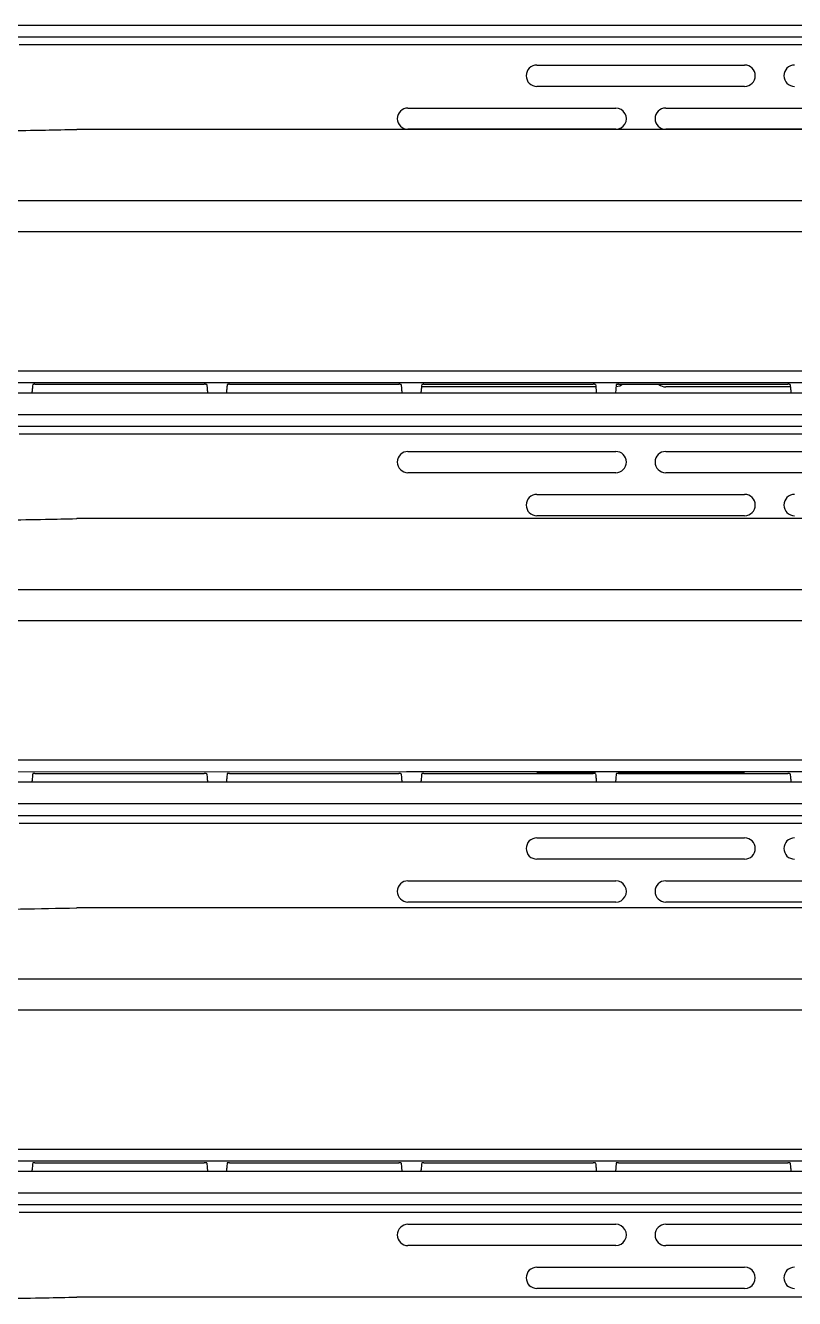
# Model space of a CAD drawing. Header units: millimetres. Extents: x -356 to 237, y 0 to 365.
# Drawn here: x 113.2 to 116.55, y 17.83 to 23.39 of the extents above; entities that cross this region are included whole.
import ezdxf

# ---------------------------------------------------------------- set-up
doc = ezdxf.new("R2010")
doc.units = ezdxf.units.MM

msp = doc.modelspace()

# ---------------------------------------------------------------- linework, layer by layer
at = {"color": 7, "linetype": 'Continuous', "lineweight": 25}
for p, q in [((113.1681, 23.3106), (118.7045, 23.3106)), ((115.4285, 23.2209), (116.3355, 23.2209)), ((116.3355, 23.1279), (115.4285, 23.1279)), ((114.866, 23.0334), (115.773, 23.0334)), ((115.991, 23.0334), (116.898, 23.0334)), ((118.7045, 22.9401), (113.4201, 22.9401)), ((115.773, 22.9404), (114.866, 22.9404)), ((116.898, 22.9404), (115.991, 22.9404)), ((113.2372, 21.8268), (113.9768, 21.8268)), ((114.0861, 21.8268), (114.8254, 21.8268)), ((115.6859, 21.8154), (114.9249, 21.8154)), ((114.9355, 21.8268), (115.6745, 21.8268)), ((115.7852, 21.8268), (116.5239, 21.8268)), ((116.5352, 21.8154), (115.991, 21.8154)), ((113.2242, 21.7887), (113.1432, 21.7887)), ((113.9911, 21.7887), (113.2242, 21.7887)), ((114.073, 21.7887), (113.9911, 21.7887)), ((114.8396, 21.7887), (114.073, 21.7887)), ((114.9222, 21.7887), (114.8396, 21.7887)), ((115.6885, 21.7887), (114.9222, 21.7887)), ((115.7718, 21.7887), (115.6885, 21.7887)), ((116.5379, 21.7887), (115.7718, 21.7887)), ((116.6216, 21.7887), (116.5379, 21.7887)), ((113.1681, 21.6106), (118.7045, 21.6106)), ((114.866, 21.5334), (115.773, 21.5334)), ((115.991, 21.5334), (116.898, 21.5334)), ((115.773, 21.4404), (114.866, 21.4404)), ((116.898, 21.4404), (115.991, 21.4404)), ((115.4285, 21.3459), (116.3355, 21.3459)), ((118.7045, 21.2401), (113.4201, 21.2401)), ((116.3355, 21.2529), (115.4285, 21.2529)), ((115.6852, 20.1279), (115.4285, 20.1279)), ((116.3355, 20.1279), (115.7834, 20.1279)), ((113.2242, 20.0887), (113.1432, 20.0887)), ((113.9911, 20.0887), (113.2242, 20.0887)), ((113.2372, 20.1268), (113.9768, 20.1268)), ((114.073, 20.0887), (113.9911, 20.0887)), ((114.8396, 20.0887), (114.073, 20.0887)), ((114.0861, 20.1268), (114.8254, 20.1268)), ((114.9222, 20.0887), (114.8396, 20.0887)), ((115.6885, 20.0887), (114.9222, 20.0887)), ((114.9355, 20.1268), (115.6745, 20.1268)), ((115.7718, 20.0887), (115.6885, 20.0887)), ((116.5379, 20.0887), (115.7718, 20.0887)), ((115.7852, 20.1268), (116.5239, 20.1268)), ((116.6216, 20.0887), (116.5379, 20.0887)), ((113.1681, 19.9106), (118.7045, 19.9106)), ((115.4285, 19.8459), (116.3355, 19.8459)), ((116.3355, 19.7529), (115.4285, 19.7529)), ((114.866, 19.6584), (115.773, 19.6584)), ((115.991, 19.6584), (116.898, 19.6584)), ((118.7045, 19.5401), (113.4201, 19.5401)), ((115.773, 19.5654), (114.866, 19.5654)), ((116.898, 19.5654), (115.991, 19.5654)), ((113.2372, 18.4268), (113.9768, 18.4268)), ((114.0861, 18.4268), (114.8254, 18.4268)), ((114.9355, 18.4268), (115.6745, 18.4268)), ((115.7852, 18.4268), (116.5239, 18.4268)), ((113.2242, 18.3887), (113.1432, 18.3887)), ((113.9911, 18.3887), (113.2242, 18.3887)), ((114.073, 18.3887), (113.9911, 18.3887)), ((114.8396, 18.3887), (114.073, 18.3887)), ((114.9222, 18.3887), (114.8396, 18.3887)), ((115.6885, 18.3887), (114.9222, 18.3887)), ((115.7718, 18.3887), (115.6885, 18.3887)), ((116.5379, 18.3887), (115.7718, 18.3887)), ((116.6216, 18.3887), (116.5379, 18.3887)), ((113.1681, 18.2106), (118.7045, 18.2106)), ((114.866, 18.1584), (115.773, 18.1584)), ((115.991, 18.1584), (116.898, 18.1584)), ((115.773, 18.0654), (114.866, 18.0654)), ((116.898, 18.0654), (115.991, 18.0654)), ((115.4285, 17.9709), (116.3355, 17.9709)), ((116.3355, 17.8779), (115.4285, 17.8779)), ((118.7045, 17.8401), (113.4201, 17.8401))]:
    msp.add_line(p, q, dxfattribs=at)
at = {"color": 7, "linetype": 'Continuous', "lineweight": 25, "flags": 128}
for points in [[(118.7045, 23.394), (116.5824, 23.394), (114.4617, 23.394), (112.3438, 23.394)], [(112.4467, 23.3442), (114.5304, 23.3442), (116.6168, 23.3442), (118.7045, 23.3442)], [(118.7045, 22.6286), (117.0902, 22.6286), (115.4766, 22.6286), (114.2095, 22.6286), (112.9434, 22.6286)], [(112.9364, 22.4946), (114.8575, 22.4946), (116.7805, 22.4946), (118.7045, 22.4946)], [(118.7045, 21.8849), (116.7804, 21.8849), (114.8574, 21.8849), (112.9364, 21.8849)], [(112.9396, 21.835), (114.8595, 21.8351), (116.7815, 21.8351), (118.7045, 21.8351)], [(115.7755, 21.826), (115.7734, 21.8051), (115.7718, 21.7887)], [(115.8032, 21.8266), (115.7908, 21.819), (115.7745, 21.8155)], [(118.7045, 21.694), (116.5824, 21.694), (114.4617, 21.694), (112.3438, 21.694)], [(112.4467, 21.6442), (114.5304, 21.6442), (116.6168, 21.6442), (118.7045, 21.6442)], [(118.7045, 20.9286), (117.0902, 20.9286), (115.4766, 20.9286), (114.2095, 20.9286), (112.9434, 20.9286)], [(112.9364, 20.7946), (114.8575, 20.7946), (116.7805, 20.7946), (118.7045, 20.7946)], [(118.7045, 20.1849), (116.7804, 20.1849), (114.8574, 20.1849), (112.9364, 20.1849)], [(112.9396, 20.135), (114.8595, 20.1351), (116.7815, 20.1351), (118.7045, 20.1351)], [(115.7755, 20.126), (115.7734, 20.1051), (115.7718, 20.0887)], [(118.7045, 19.994), (116.5808, 19.994), (114.4584, 19.994), (112.3388, 19.994)], [(112.854, 19.9442), (114.8024, 19.9442), (116.7529, 19.9442), (118.7045, 19.9442)], [(118.7045, 19.2286), (117.0902, 19.2286), (115.4766, 19.2286), (114.2095, 19.2286), (112.9434, 19.2286)], [(112.9364, 19.0946), (114.8575, 19.0946), (116.7805, 19.0946), (118.7045, 19.0946)], [(118.7045, 18.4849), (116.7804, 18.4849), (114.8574, 18.4849), (112.9364, 18.4849)], [(112.9396, 18.4351), (114.8595, 18.4351), (116.7815, 18.4351), (118.7045, 18.4351)], [(115.7755, 18.426), (115.7734, 18.4051), (115.7718, 18.3887)], [(118.7045, 18.294), (116.5824, 18.294), (114.4617, 18.294), (112.3438, 18.294)], [(112.4467, 18.2442), (114.5304, 18.2442), (116.6168, 18.2442), (118.7045, 18.2442)]]:
    msp.add_lwpolyline(points, dxfattribs=at)
at = {"color": 7, "linetype": 'Continuous', "lineweight": 25}
for centre, start, end in [((115.4285, 23.1744), 90.0003, 179.9997), ((116.3355, 23.1744), 270, 90), ((116.5535, 23.1744), 90.0061, 179.9997), ((115.4285, 23.1744), 180.0003, 269.9997), ((116.5535, 23.1744), 180.0003, 269.9939), ((114.866, 22.9869), 90.0003, 179.9968), ((115.773, 22.9869), 269.9986, 90.0014), ((115.991, 22.9869), 90.0003, 179.9968), ((114.866, 22.9869), 180.0003, 269.9997), ((115.991, 22.9869), 180.0003, 269.9997), ((115.991, 21.862), 230.2076, 269.9967), ((114.866, 21.4869), 90.0003, 179.9997), ((115.773, 21.4869), 270, 90), ((115.991, 21.4869), 90.0003, 179.9997), ((114.866, 21.4869), 180.0003, 269.9997), ((115.991, 21.4869), 180.0003, 269.9997), ((115.4285, 21.2994), 90.0003, 179.9997), ((115.4285, 21.2994), 180.0003, 269.9997), ((116.3355, 21.2994), 270, 90), ((116.5535, 21.2994), 90.0061, 179.9997), ((116.5535, 21.2994), 180.0003, 269.9939), ((115.4285, 19.7994), 90.0003, 179.9997), ((115.4285, 19.7994), 180.0003, 269.9997), ((116.3355, 19.7994), 270, 90), ((116.5535, 19.7994), 90.0061, 179.9997), ((116.5535, 19.7994), 180.0003, 269.9939), ((114.866, 19.6119), 90.0003, 179.9997), ((115.773, 19.6119), 269.9971, 90.0029), ((115.991, 19.6119), 90.0003, 179.9997), ((114.866, 19.6119), 179.9962, 270.0096), ((115.991, 19.6119), 179.9962, 270.0096), ((114.866, 18.1119), 90.0003, 179.9997), ((115.773, 18.1119), 269.9971, 90.0029), ((115.991, 18.1119), 90.0003, 179.9997), ((114.866, 18.1119), 180.0061, 269.9997), ((115.991, 18.1119), 180.0061, 269.9997), ((115.4285, 17.9244), 90.0003, 179.9939), ((116.3355, 17.9244), 269.9971, 90.0029), ((116.5535, 17.9244), 90.0061, 179.9939), ((115.4285, 17.9244), 180.0003, 269.9997), ((116.5535, 17.9244), 180.0003, 269.9939)]:
    msp.add_arc(centre, 0.0465, start, end, dxfattribs=at)
for points, knots in [([(113.1109, 22.934), (113.1684, 22.9352), (113.271, 22.9372), (113.3736, 22.9392), (113.4188, 22.9401)], [0, 0, 0, 0, 0.560001, 1, 1, 1, 1]), ([(113.4188, 22.9401), (113.419, 22.9401), (113.4195, 22.9401), (113.4199, 22.9401), (113.4201, 22.9401)], [0, 0, 0, 0, 0.56047, 1, 1, 1, 1]), ([(113.2279, 21.826), (113.2272, 21.819), (113.2259, 21.8066), (113.2247, 21.7942), (113.2242, 21.7887)], [0, 0, 0, 0, 0.559986, 1, 1, 1, 1]), ([(113.2372, 21.8268), (113.236, 21.8268), (113.2338, 21.8268), (113.231, 21.8267), (113.2292, 21.8264), (113.2282, 21.8263), (113.228, 21.8261), (113.2279, 21.826)], [0, 0, 0, 0, 0.372598, 0.701405, 0.894384, 0.965076, 1, 1, 1, 1]), ([(113.9874, 21.8259), (113.9873, 21.826), (113.9869, 21.8262), (113.9858, 21.8263), (113.9843, 21.8265), (113.9825, 21.8267), (113.98, 21.8268), (113.9781, 21.8268), (113.9768, 21.8268)], [0, 0, 0, 0, 0.038899, 0.116792, 0.304969, 0.463144, 0.637363, 1, 1, 1, 1]), ([(113.9874, 21.8259), (113.9878, 21.8217), (113.9885, 21.8147), (113.9895, 21.8051), (113.9903, 21.7969), (113.9908, 21.7915), (113.9911, 21.7887)], [0, 0, 0, 0, 0.3399855, 0.5599945, 0.779991, 1, 1, 1, 1]), ([(114.0767, 21.826), (114.076, 21.819), (114.0748, 21.8066), (114.0735, 21.7942), (114.073, 21.7887)], [0, 0, 0, 0, 0.560016, 1, 1, 1, 1]), ([(114.0861, 21.8268), (114.085, 21.8268), (114.0827, 21.8268), (114.0799, 21.8266), (114.078, 21.8264), (114.0771, 21.8263), (114.0768, 21.8261), (114.0767, 21.826)], [0, 0, 0, 0, 0.372337, 0.700893, 0.893681, 0.965069, 1, 1, 1, 1]), ([(114.8359, 21.8259), (114.8358, 21.826), (114.8354, 21.8262), (114.8343, 21.8263), (114.8329, 21.8265), (114.831, 21.8267), (114.8286, 21.8268), (114.8267, 21.8268), (114.8254, 21.8268)], [0, 0, 0, 0, 0.038788, 0.115666, 0.304346, 0.462307, 0.636457, 1, 1, 1, 1]), ([(114.8359, 21.8259), (114.8363, 21.8217), (114.837, 21.8147), (114.838, 21.8051), (114.8388, 21.7969), (114.8393, 21.7915), (114.8396, 21.7887)], [0, 0, 0, 0, 0.340026, 0.559979, 0.779984, 1, 1, 1, 1]), ([(114.9259, 21.826), (114.9253, 21.819), (114.924, 21.8066), (114.9228, 21.7942), (114.9222, 21.7887)], [0, 0, 0, 0, 0.559981, 1, 1, 1, 1]), ([(114.9355, 21.8268), (114.9343, 21.8268), (114.9321, 21.8268), (114.9292, 21.8266), (114.9273, 21.8264), (114.9263, 21.8263), (114.926, 21.826), (114.9259, 21.826)], [0, 0, 0, 0, 0.370926, 0.700478, 0.893237, 0.964892, 1, 1, 1, 1]), ([(115.6848, 21.8259), (115.6847, 21.826), (115.6844, 21.8262), (115.6833, 21.8263), (115.6819, 21.8266), (115.6801, 21.8267), (115.6776, 21.8268), (115.6757, 21.8268), (115.6745, 21.8268)], [0, 0, 0, 0, 0.037914, 0.114184, 0.303378, 0.461066, 0.635141, 1, 1, 1, 1]), ([(115.6848, 21.8259), (115.6853, 21.8217), (115.686, 21.8148), (115.6869, 21.8051), (115.6877, 21.7969), (115.6883, 21.7915), (115.6885, 21.7887)], [0, 0, 0, 0, 0.340011, 0.56002, 0.779979, 1, 1, 1, 1]), ([(115.7852, 21.8268), (115.784, 21.8268), (115.7817, 21.8268), (115.7788, 21.8266), (115.7769, 21.8264), (115.7759, 21.8263), (115.7756, 21.826), (115.7755, 21.826)], [0, 0, 0, 0, 0.370221, 0.699528, 0.89208, 0.96435, 1, 1, 1, 1]), ([(116.5342, 21.8259), (116.5341, 21.826), (116.5338, 21.8262), (116.5327, 21.8263), (116.5313, 21.8266), (116.5295, 21.8267), (116.5271, 21.8268), (116.5252, 21.8268), (116.5239, 21.8268)], [0, 0, 0, 0, 0.037672, 0.112948, 0.303128, 0.460153, 0.63462, 1, 1, 1, 1]), ([(116.5342, 21.8259), (116.5346, 21.8217), (116.5353, 21.8148), (116.5363, 21.8051), (116.5371, 21.7969), (116.5376, 21.7915), (116.5379, 21.7887)], [0, 0, 0, 0, 0.339989, 0.560005, 0.779971, 1, 1, 1, 1]), ([(113.1109, 21.234), (113.1684, 21.2352), (113.271, 21.2372), (113.3736, 21.2392), (113.4188, 21.2401)], [0, 0, 0, 0, 0.5600009, 1, 1, 1, 1]), ([(113.4188, 21.2401), (113.419, 21.2401), (113.4195, 21.2401), (113.4199, 21.2401), (113.4201, 21.2401)], [0, 0, 0, 0, 0.560452, 1, 1, 1, 1]), ([(113.2279, 20.126), (113.2272, 20.119), (113.2259, 20.1066), (113.2247, 20.0942), (113.2242, 20.0887)], [0, 0, 0, 0, 0.559986, 1, 1, 1, 1]), ([(113.2372, 20.1268), (113.236, 20.1268), (113.2338, 20.1268), (113.231, 20.1267), (113.2292, 20.1264), (113.2282, 20.1263), (113.228, 20.1261), (113.2279, 20.126)], [0, 0, 0, 0, 0.3726057, 0.7014026, 0.8943826, 0.9650759, 1, 1, 1, 1]), ([(113.9874, 20.1259), (113.9873, 20.126), (113.9869, 20.1262), (113.9858, 20.1263), (113.9843, 20.1265), (113.9825, 20.1267), (113.98, 20.1268), (113.9781, 20.1268), (113.9768, 20.1268)], [0, 0, 0, 0, 0.038898, 0.116835, 0.305006, 0.46316, 0.637372, 1, 1, 1, 1]), ([(113.9874, 20.1259), (113.9878, 20.1217), (113.9885, 20.1147), (113.9895, 20.1051), (113.9903, 20.0969), (113.9908, 20.0915), (113.9911, 20.0887)], [0, 0, 0, 0, 0.3399442, 0.559967, 0.7799772, 1, 1, 1, 1]), ([(114.0767, 20.126), (114.076, 20.119), (114.0748, 20.1066), (114.0735, 20.0942), (114.073, 20.0887)], [0, 0, 0, 0, 0.559989, 1, 1, 1, 1]), ([(114.0861, 20.1268), (114.085, 20.1268), (114.0827, 20.1268), (114.0799, 20.1266), (114.078, 20.1264), (114.0771, 20.1263), (114.0768, 20.1261), (114.0767, 20.126)], [0, 0, 0, 0, 0.3723285, 0.7008742, 0.8936255, 0.9650701, 1, 1, 1, 1]), ([(114.8359, 20.1259), (114.8358, 20.126), (114.8354, 20.1262), (114.8343, 20.1263), (114.8329, 20.1266), (114.831, 20.1267), (114.8286, 20.1268), (114.8267, 20.1268), (114.8254, 20.1268)], [0, 0, 0, 0, 0.038902, 0.115769, 0.304451, 0.462374, 0.63651, 1, 1, 1, 1]), ([(114.8359, 20.1259), (114.8363, 20.1217), (114.837, 20.1147), (114.838, 20.1051), (114.8388, 20.0969), (114.8393, 20.0915), (114.8396, 20.0887)], [0, 0, 0, 0, 0.339984, 0.559952, 0.780032, 1, 1, 1, 1]), ([(114.9259, 20.126), (114.9253, 20.119), (114.924, 20.1066), (114.9228, 20.0942), (114.9222, 20.0887)], [0, 0, 0, 0, 0.5600709, 1, 1, 1, 1]), ([(114.9355, 20.1268), (114.9343, 20.1268), (114.9321, 20.1268), (114.9292, 20.1266), (114.9273, 20.1264), (114.9263, 20.1263), (114.926, 20.126), (114.9259, 20.126)], [0, 0, 0, 0, 0.370985, 0.700572, 0.893361, 0.965026, 1, 1, 1, 1]), ([(115.6848, 20.1259), (115.6847, 20.126), (115.6844, 20.1262), (115.6833, 20.1263), (115.6819, 20.1266), (115.6801, 20.1267), (115.6776, 20.1268), (115.6757, 20.1268), (115.6745, 20.1268)], [0, 0, 0, 0, 0.037913, 0.114229, 0.303389, 0.461087, 0.635155, 1, 1, 1, 1]), ([(115.6848, 20.1259), (115.6853, 20.1217), (115.686, 20.1148), (115.6869, 20.1051), (115.6877, 20.0969), (115.6883, 20.0915), (115.6885, 20.0887)], [0, 0, 0, 0, 0.340033, 0.55993, 0.779965, 1, 1, 1, 1]), ([(115.7852, 20.1268), (115.784, 20.1268), (115.7817, 20.1268), (115.7788, 20.1266), (115.7769, 20.1264), (115.7759, 20.1263), (115.7756, 20.126), (115.7755, 20.126)], [0, 0, 0, 0, 0.370221, 0.699528, 0.89208, 0.96435, 1, 1, 1, 1]), ([(116.5342, 20.1259), (116.5341, 20.126), (116.5338, 20.1262), (116.5327, 20.1263), (116.5313, 20.1266), (116.5295, 20.1267), (116.5271, 20.1268), (116.5252, 20.1268), (116.5239, 20.1268)], [0, 0, 0, 0, 0.0379112, 0.1131219, 0.3032661, 0.460245, 0.6346898, 1, 1, 1, 1]), ([(116.5342, 20.1259), (116.5346, 20.1217), (116.5353, 20.1148), (116.5363, 20.1051), (116.5371, 20.0969), (116.5376, 20.0915), (116.5379, 20.0887)], [0, 0, 0, 0, 0.339947, 0.56004, 0.78002, 1, 1, 1, 1]), ([(113.0601, 19.5329), (113.0983, 19.5337), (113.2179, 19.5362), (113.3375, 19.5385), (113.4188, 19.5401)], [0, 0, 0, 0, 0.319832, 1, 1, 1, 1]), ([(113.4188, 19.5401), (113.419, 19.5401), (113.4195, 19.5401), (113.4199, 19.5401), (113.4201, 19.5401)], [0, 0, 0, 0, 0.560452, 1, 1, 1, 1]), ([(113.2279, 18.426), (113.2272, 18.419), (113.2259, 18.4066), (113.2247, 18.3942), (113.2242, 18.3887)], [0, 0, 0, 0, 0.559986, 1, 1, 1, 1]), ([(113.2372, 18.4268), (113.236, 18.4268), (113.2338, 18.4268), (113.231, 18.4267), (113.2292, 18.4264), (113.2282, 18.4263), (113.228, 18.4261), (113.2279, 18.426)], [0, 0, 0, 0, 0.3726057, 0.7014026, 0.8943826, 0.9650759, 1, 1, 1, 1]), ([(113.9874, 18.4259), (113.9873, 18.426), (113.9869, 18.4262), (113.9858, 18.4263), (113.9843, 18.4265), (113.9825, 18.4267), (113.98, 18.4268), (113.9781, 18.4268), (113.9768, 18.4268)], [0, 0, 0, 0, 0.038898, 0.116835, 0.305006, 0.46316, 0.637372, 1, 1, 1, 1]), ([(113.9874, 18.4259), (113.9878, 18.4217), (113.9885, 18.4147), (113.9895, 18.4051), (113.9903, 18.3969), (113.9908, 18.3915), (113.9911, 18.3887)], [0, 0, 0, 0, 0.3399442, 0.559967, 0.7799772, 1, 1, 1, 1]), ([(114.0767, 18.426), (114.076, 18.419), (114.0748, 18.4066), (114.0735, 18.3942), (114.073, 18.3887)], [0, 0, 0, 0, 0.559989, 1, 1, 1, 1]), ([(114.0861, 18.4268), (114.085, 18.4268), (114.0827, 18.4268), (114.0799, 18.4266), (114.078, 18.4264), (114.0771, 18.4263), (114.0768, 18.4261), (114.0767, 18.426)], [0, 0, 0, 0, 0.3723285, 0.7008742, 0.8936255, 0.9650701, 1, 1, 1, 1]), ([(114.8359, 18.4259), (114.8358, 18.426), (114.8354, 18.4262), (114.8343, 18.4263), (114.8329, 18.4266), (114.831, 18.4267), (114.8286, 18.4268), (114.8267, 18.4268), (114.8254, 18.4268)], [0, 0, 0, 0, 0.038902, 0.115769, 0.304451, 0.462374, 0.63651, 1, 1, 1, 1]), ([(114.8359, 18.4259), (114.8363, 18.4217), (114.837, 18.4147), (114.838, 18.4051), (114.8388, 18.3969), (114.8393, 18.3915), (114.8396, 18.3887)], [0, 0, 0, 0, 0.339984, 0.559952, 0.780032, 1, 1, 1, 1]), ([(114.9259, 18.426), (114.9253, 18.419), (114.924, 18.4066), (114.9228, 18.3942), (114.9222, 18.3887)], [0, 0, 0, 0, 0.560016, 1, 1, 1, 1]), ([(114.9355, 18.4268), (114.9343, 18.4268), (114.9321, 18.4268), (114.9292, 18.4267), (114.9273, 18.4264), (114.9263, 18.4263), (114.926, 18.426), (114.9259, 18.426)], [0, 0, 0, 0, 0.370881, 0.700376, 0.893111, 0.964756, 1, 1, 1, 1]), ([(115.6848, 18.4259), (115.6847, 18.426), (115.6844, 18.4262), (115.6833, 18.4263), (115.6819, 18.4266), (115.6801, 18.4267), (115.6776, 18.4268), (115.6757, 18.4268), (115.6745, 18.4268)], [0, 0, 0, 0, 0.037913, 0.114229, 0.303389, 0.461087, 0.635155, 1, 1, 1, 1]), ([(115.6848, 18.4259), (115.6853, 18.4217), (115.686, 18.4148), (115.6869, 18.4051), (115.6877, 18.3969), (115.6883, 18.3915), (115.6885, 18.3887)], [0, 0, 0, 0, 0.340032, 0.560055, 0.779965, 1, 1, 1, 1]), ([(115.7852, 18.4268), (115.784, 18.4268), (115.7817, 18.4268), (115.7788, 18.4266), (115.7769, 18.4264), (115.7759, 18.4263), (115.7756, 18.426), (115.7755, 18.426)], [0, 0, 0, 0, 0.370221, 0.699528, 0.89208, 0.96435, 1, 1, 1, 1]), ([(116.5342, 18.4259), (116.5341, 18.426), (116.5338, 18.4262), (116.5327, 18.4263), (116.5313, 18.4266), (116.5295, 18.4267), (116.5271, 18.4268), (116.5252, 18.4268), (116.5239, 18.4268)], [0, 0, 0, 0, 0.03767, 0.1129937, 0.3031654, 0.460167, 0.6346369, 1, 1, 1, 1]), ([(116.5342, 18.4259), (116.5346, 18.4217), (116.5353, 18.4148), (116.5363, 18.4051), (116.5371, 18.3969), (116.5376, 18.3915), (116.5379, 18.3887)], [0, 0, 0, 0, 0.339947, 0.56004, 0.78002, 1, 1, 1, 1]), ([(113.1109, 17.834), (113.1684, 17.8352), (113.271, 17.8372), (113.3736, 17.8392), (113.4188, 17.8401)], [0, 0, 0, 0, 0.5600009, 1, 1, 1, 1]), ([(113.4188, 17.8401), (113.419, 17.8401), (113.4195, 17.8401), (113.4199, 17.8401), (113.4201, 17.8401)], [0, 0, 0, 0, 0.560452, 1, 1, 1, 1])]:
    msp.add_open_spline(points, degree=3, knots=knots, dxfattribs=at)

doc.saveas('drawing.dxf')
